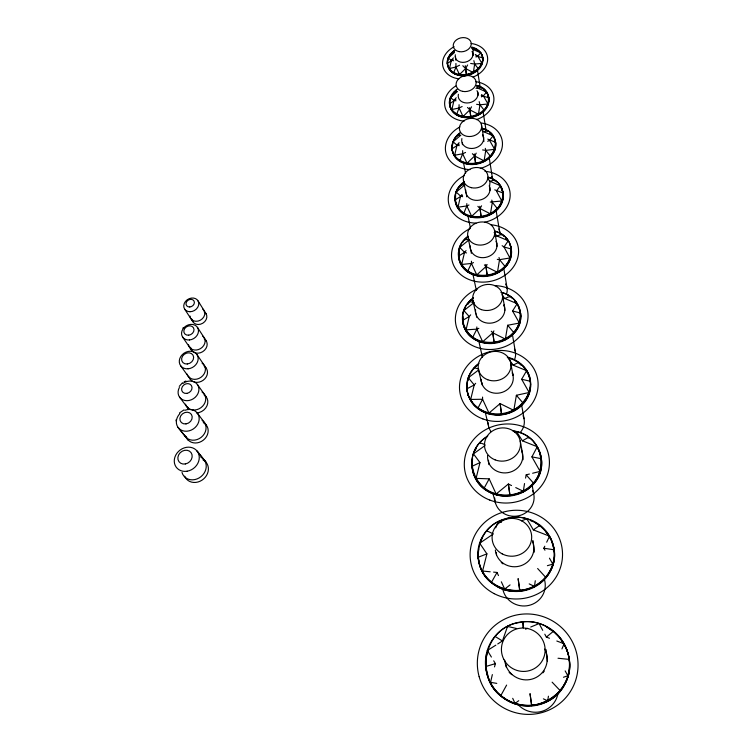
<?xml version="1.0" encoding="UTF-8"?>
<svg xmlns="http://www.w3.org/2000/svg" width="752" height="752" viewBox="0 0 752 752"><rect width="100%" height="100%" fill="white"/><g stroke="black" fill="none" stroke-linecap="round" stroke-linejoin="round"><path stroke-width="1.13" d="M488.546 678.614C499.309 711.336 550.248 715.547 564.912 683.822C581.841 654.353 551.93 614.722 518.974 622.609C483.451 627.478 473.675 679.404 503.868 697.922C531.034 719.269 575.205 693.748 569.198 659.401L558.022 658.244M479.485 564.517C487.813 595.866 535.791 599.833 550.041 571.069C566.735 543.17 534.446 508.098 504.987 519.256C475.414 525.798 468.299 569.696 494.684 584.887C519.322 603.001 559.356 580.77 554.083 549.787L543.837 548.217L544.796 546.215M487.493 436.517C455.035 455.261 478.667 504.019 513.343 494.722C549.533 489.693 550.567 435.258 513.362 431.197M526.635 370.68L521.672 379.271L530.32 381.255C533.215 400.468 513.569 416.646 495.258 414.606C486.253 414.249 477.379 409.765 472.002 402.47C462.048 382.89 471.457 403.918 475.772 406.296C512.573 437.015 559.215 374.675 507.826 357.548L513.052 365.134L526.635 370.68L528.092 373.829L528.017 373.34M473.224 472.717C484.053 510.599 546.892 498.125 541.337 458.701L531.927 456.878L537.248 446.744L522.424 440.822L516.615 431.704L514.415 432.409M473.393 298.215C448.587 314.966 470.63 350.131 496.987 342.019C524.106 338.56 529.869 298.394 500.935 292.472M468.411 236.363C445.598 251.488 466.184 282.639 489.796 274.988C512.986 272.205 520.487 237.745 495.164 231.484L495.248 231.973M488.687 678.934L485.895 667.118L486.412 654.531M464.191 182.548C444.488 193.537 460.064 222.451 481.083 216.585C502.966 216.313 513.061 183.479 488.48 177.613L488.556 178.083M462.969 323.059C469.464 355.414 524.981 345.488 520.497 313.048L512.563 310.98L517.179 303.676L504.742 298.497L502.609 298.629M478.169 553.397L478.629 548.941M458.664 134.213L458.758 134.674C462.837 130.557 453.832 137.964 453.832 140.276C451.867 143.923 451.454 148.435 452.807 152.355C456.126 161.201 466.823 165.111 475.574 163.344C495.098 163.156 504.818 133.79 482.37 128.724L486.112 130.087M481.242 95.607L488.819 97.769C490.238 113.712 468.9 122.144 456.445 114.783C450.984 111.54 447.788 104.396 450.57 98.399C454.029 91.81 462.17 83.669 451.144 96.303C443.304 111.23 464.435 121.984 476.458 115.141C491.235 111.597 493.434 88.388 476.947 85.841L480.321 87.025M458.861 258.528C465.14 287.32 515.017 277.939 511.275 249.034L504.019 246.976L502.139 245.688M467.058 383.454L467.462 392.206C465.234 381.612 469.878 370.2 478.704 363.968M447.581 65.001C456.614 91.688 503.915 59.577 472.04 47.451L472.106 47.865C496.508 55.065 473.553 82.87 456.389 74.298C448.512 72.418 444.498 62.106 449.602 55.629C450.486 53.401 459.951 45.769 450.589 54.746C448.201 57.669 446.81 61.636 447.656 65.405M463.082 323.539L462.724 315.699M455.392 201.987C461.39 227.63 506.199 218.841 503.069 193.057L494.731 189.852M458.964 258.998L459.068 249.739M455.496 202.448L455.59 194.166M452.328 150.635C458.006 173.43 498.162 165.261 495.559 142.307L487.747 139.111M452.422 151.086L452.102 147.655L453.042 141.808L460.835 135.172L457.178 135.435L457.329 136.225M176.053 420.791L176.137 419.757M489.599 186.364L490.041 181.298L487.766 178.675M472.585 458.551L472.106 460.252M478.338 114.924L479.945 104.791L479.184 101.614M473.234 73.16L474.681 64.033L473.863 60.639M483.978 161.52L485.773 150.372L485.294 148.351M490.342 214.536L492.334 202.335L491.808 200.079M497.326 272.995L499.535 259.675L499.018 257.494M505.25 339.782L507.685 325.249L519.406 323.059L519.538 323.886M513.701 411.015L516.38 395.27L529.164 392.497L529.295 393.315M523.232 491.883L524.529 483.545M525.563 478.112L526.193 474.85L529.408 474.042M534.371 586.945L535.292 580.732M547.672 701.287L548.424 696.202M449.311 69.287L451.369 60.32L453.371 57.932M451.698 110.328L453.992 100.383L456.21 97.732M454.471 156.059L457.009 145.145L459.115 142.645M457.761 208.069L460.572 196.131L461.925 194.533M461.465 265.324L464.557 252.334L466.052 250.595M465.836 330.673L469.229 316.536L470.686 314.844M470.489 400.243L474.221 384.958L475.659 383.313M475.894 479.109L479.983 462.602L473.459 453.851L485.031 445.56M482.408 571.67L486.911 553.867L479.691 543.207L493.359 533.939L486.732 530.762L486.958 531.485M490.454 682.807L492.353 674.591M494.496 666.911L495.418 663.621L493.697 660.811M468.233 379.393L467.669 381.095L467.547 380.625M497.73 643.956L502.43 640.977L507.544 626.425L516.605 628.503M480.848 541.29L479.917 543.912L479.691 543.207M495.737 527.866L498.125 521.794L501.434 522.32M561.941 648.938L564.113 643.768L556.809 641.014M455.928 63.488L455.938 67.003L453.569 73.179M459.068 104.707L459.077 107.987L456.445 114.783M462.649 150.654L462.659 153.784L459.726 161.144M546.695 542.201L549.543 536.176L533.337 529.878L526.861 518.833L521.343 520.845M466.813 203.623L466.823 205.935L463.57 213.85M482.352 537.971L481.017 540.002M471.448 261.207L471.457 263.454L467.688 271.096L467.866 271.904M475.302 450.523L476.176 448.239M476.824 326.951L476.834 329.15L472.688 337.366L472.876 338.174M475.678 478.357L489.176 478.855L484.166 488.104L484.373 488.847M455.909 137.08L453.832 140.276M467.631 64.963L465.62 68.564L466.522 75.294M463.176 117.237L463.035 116.494L469.85 109.848L471.542 106.831M476.213 153.135L474.615 155.984L467.039 163.203L467.189 163.974M471.814 217.131L471.654 216.332L480.002 208.548L481.571 205.804M476.937 275.702L476.768 274.894L485.971 266.546L487.127 264.535M482.85 342.574L482.671 341.765L492.795 332.835L493.923 330.871M494.233 343.147L492.804 332.816M493.603 572.112L497.034 572.451L491.517 582.189L491.723 582.847M506.622 685.072L500.729 695.769M179.258 386.387L182.463 382.787M494.75 236.09L496.94 235.968L508.286 240.753L504.019 246.976L510.373 258.754M494.59 180.884L494.459 180.066L490.041 181.298L500.381 185.725L496.442 191.008L502.233 201.78M182.933 328.116L183.403 327.487M487.71 141.301L489.524 140.304L493.133 135.821L483.752 131.741L481.703 129.56M542.869 672.861L544.316 671.094M476.636 86.8L478.159 88.304L486.657 92.045L483.357 95.842L481.383 96.876M459.322 186.75L459.425 187.22L462.358 183.554M471.758 48.241L473.111 49.491L480.744 52.866L477.755 56.118L475.988 57.02M468.919 303.112L467.744 304.363L467.641 303.874M459.613 75.303L459.491 74.608L465.601 68.564L462.809 65.734M179.531 412.895L184.005 409.887M448.305 58.759L448.173 58.064L454.499 52.471L451.548 53.016L451.679 53.712M450.57 98.399L450.42 97.647L457.46 91.518L454.17 91.97L454.311 92.722M489.148 413.863L488.969 413.083L500.099 403.589L513.55 410.225M456.342 192.869L456.173 192.061L464.774 184.936L460.722 184.926L460.882 185.744M544.805 634.19L546.356 637.085L553.519 631.21L553.641 631.83L546.751 627.14M496.358 494.741L496.16 494.008L508.38 484.006L511.539 485.548M459.886 248.216L459.698 247.389L469.163 239.785L464.68 239.418L464.858 240.255M464.059 311.384L463.862 310.548L474.249 302.454L469.314 301.646L469.502 302.483M504.893 589.737L504.695 589.089L510.063 584.906M469.436 375.239L468.515 378.538L468.308 377.72L478.808 369.852M515.233 703.91L515.045 703.411L518.739 700.695M533.337 529.878L539.964 525.328L542.173 527.707M466.522 252.954L464.557 252.334L458.494 256.188L458.682 257.005M487.625 651.072L487.39 650.489L495.85 645.141M522.424 440.822L528.553 437.279L528.694 438.087M449.179 68.592L455.938 67.003L459.585 65.208M513.052 365.134L518.73 362.37L518.871 363.216M451.557 109.585L459.077 107.987L462.132 106.53M453.08 59.53L447.337 63.525L447.468 64.221M454.311 155.288L462.659 153.784L465.554 152.449M479.983 462.602L471.946 466.334L473.328 473.055M184.137 381.762L185.941 381.029M455.891 99.527L449.499 103.832L449.649 104.575M457.592 207.261L466.823 205.935L468.957 204.995M459.124 144.243L452.037 148.774L452.196 149.554M461.286 264.516L471.457 263.454L473.516 262.58M525.516 629.189L527.603 628.324M530.733 627.027L539.09 623.577L542.728 630.336M462.508 195.351L455.063 199.891L455.242 200.699M465.638 329.855L476.834 329.15L478.845 328.342M486.911 553.867L478.065 557.307L479.588 564.818M563.464 677.251L567.892 675.766L567.995 676.321M495.418 663.621L485.651 666.554L485.895 667.118M547.4 565.692L552.823 564.122L552.936 564.818M532.623 473.243L540.124 471.372L540.246 472.134M483.752 131.741L487.785 130.839L487.916 131.638M497.279 259.384L499.535 259.675L510.251 257.927M490.285 202.053L502.11 200.972M482.587 149.93L485.773 150.372L494.656 149.328L494.778 150.109M476.589 104.312L479.945 104.791L487.992 103.992L488.104 104.744M470.658 63.459L474.681 64.033L481.919 63.412L482.032 64.108M475.978 88.36L481.835 87.664L481.957 88.426M470.282 399.453L482.577 399.256L488.969 413.083M482.182 570.994L490.182 571.783M475.866 55.902L482.681 57.913L482.784 58.609M490.21 682.271L496.781 683.389M453.644 60.733L451.369 60.32L448.173 58.064M456.013 100.796L453.992 100.383L450.42 97.647M459.256 145.681L457.009 145.145L453.042 141.808M478.601 368.912L474.239 367.794L474.446 368.621M462.64 196.704L460.572 196.131L456.173 192.061M484.927 444.564L479.926 442.759L480.133 443.548M546.356 637.085L549.496 638.269M530.48 520.572L532.999 521.634M543.386 698.843L547.531 700.779M529.201 583.9L534.221 586.287M515.74 487.587L523.082 491.15M491.263 331.209L492.823 332.826L505.1 338.964M484.401 264.901L485.971 266.546L497.185 272.186M477.858 206.33L480.002 208.548L490.21 213.737M483.846 160.74L474.615 155.984L472.378 153.699M473.121 72.465L465.62 68.564L465.262 65.668M467.509 107.451L469.85 109.848L478.206 114.182M540.105 526.062L533.779 521.672M495.079 636.427L502.43 640.977M475.245 54.445L477.755 56.118L481.919 63.412M481.487 94.592L483.357 95.842L487.992 103.992M488.932 98.521L487.55 93.972L483.273 88.745M501.246 562.496L502.966 563.859M509.16 672.438L511.821 674.666M555.173 633.137C561.979 638.551 566.858 648.243 568.531 655.462M552.118 682.167L560.409 690.872M459.698 247.389L464.557 252.334M537.633 568.512L545.98 577.649M526.193 474.85L533.854 483.545M495.671 143.096L494.13 137.954L490.821 133.301M516.38 395.27L523.411 403.495M507.685 325.249L514.142 332.995M499.535 259.675L505.438 266.894M463.862 310.548L469.229 316.536L462.565 320.446L462.762 321.264M492.334 202.335L497.721 209.047M508.286 240.753L508.408 241.589L505.447 237.472M485.773 150.372L490.68 156.595M479.945 104.791L484.391 110.516M474.681 64.033L478.676 69.222M514.669 300.95L517.31 304.522L517.179 303.676M526.767 371.516L523.185 366.384M468.308 377.72L474.221 384.958L466.898 388.822L467.114 389.63M534.193 443.013L535.49 444.244M494.12 232.462L496.94 235.968L501.753 234.323L501.894 235.169M178.337 427.775L188.122 439.986L178.017 427.352M197.334 451.397L206.527 462.903M196.817 450.749L205.804 462.01M545.397 530.809L549.665 536.9L549.543 536.176M179.625 397.235L188.931 409.549A10.707 9.127 -34.9 0 1 187.727 407.086M197.447 413.224L206.471 425.312M502.054 294.887L504.742 298.497L509.978 296.363L510.119 297.209M180.677 365.792L190.397 379.365M197.353 384.413L206.264 396.962M182.576 337.018L191.807 350.564M196.986 354.577L206.086 368.038M184.663 309.138L192.832 321.687M197.419 327.317L206.321 341.051M503.201 193.875L500.381 185.725M198.02 300.828L206.095 313.8M487.39 650.489L491.404 657.06M489.524 140.304L494.656 149.328M512.563 310.98L519.406 323.059M521.672 379.271L529.164 392.497M531.927 456.878L540.124 471.372M543.837 548.217L544.965 550.21M549.458 558.163L552.823 564.122M565.147 670.897L567.892 675.766M541.449 459.481L540.021 453.089L537.248 446.744M550.21 537.924L551.225 539.541M455.938 67.003L459.491 74.608M459.077 107.987L463.035 116.494M462.659 153.784L467.039 163.203M466.823 205.935L471.654 216.332M471.457 263.454L476.768 274.894M476.834 329.15L482.671 341.765M489.176 478.855L496.16 494.008M497.034 572.451L498.473 575.571M501.34 581.813L504.695 589.089M512.704 698.317L515.045 703.411M520.628 313.885L518.429 306.055M551.62 540.791L554.196 550.492M531.598 705.376L530.028 693.626L531.758 705.884M507.544 626.425L507.75 627.046M511.407 249.871L510.298 244.973M530.442 382.072L529.098 376.009M523.27 627.732L522.969 621.913L523.138 622.543M498.125 521.794L498.322 522.537M492.767 492.88L495.465 503.022M519.726 590.555L518.128 578.617L519.895 591.204M467.34 391.745L468.158 394.866M478.216 408.778L478.018 407.988L482.577 399.256L482.568 397.065M472.416 370.247L472.529 370.727M464.51 327.797L464.623 328.267M462.518 318.134L462.63 318.613M485.256 412.397L488.48 425.764M463.166 313.161L463.288 313.64M467.095 332.13L467.208 332.61M476.383 365.839L476.495 366.327M470.639 335.909L470.752 336.379M478.404 369.317L481.365 381.894M464.896 308.348L465.018 308.828M509.865 495.098L508.38 484.006L510.035 495.831M458.457 254.157L458.57 254.637M460.262 262.711L460.365 263.191M478.798 341.07L482.399 357.115M471.269 299.907L471.382 300.396M472.905 300.471L475.725 313.283M460.647 245.443L460.75 245.923M463.147 241.439L463.251 241.918M501.471 413.882L500.099 403.589L501.64 414.662M472.942 274.358L476.336 290.375M466.475 237.876L466.569 238.356M457.037 190.331L457.141 190.801L458.09 188.555M526.861 518.833L527.02 519.585M467.819 236.354L470.451 249.015M467.876 215.486L470.385 227.922M463.439 180.395L465.902 192.803M463.589 163.099L465.591 173.374M485.736 264.45L487.296 276.097M520.187 440.926L522.49 453.089M502.515 340.327L502.599 340.797M479.748 206.33L481.224 217.384M532.04 484.711L533.723 493.923M510.702 362.727L513.005 375.483M507.619 337.723L507.703 338.193M475.574 163.344L474.615 155.984L475.715 164.115M510.777 358.554L510.871 359.042M521.456 403.974L524.041 418.695M469.596 107.677L470.874 117.293M564.113 643.768L564.216 644.37M502.731 293.064L502.825 293.562M502.345 294.286L504.611 307.248M499.478 271.077L499.563 271.547M512.45 334.743L515.327 351.569M494.572 230.582A13.677 11.449 -12.5 0 1 476.646 244.691A13.677 11.449 -12.5 0 1 472.397 225.309A13.677 11.449 -12.5 0 1 494.572 230.582L496.752 243.375M512.093 334.311L512.168 334.79M516.248 360.979L516.333 361.468M503.699 267.834L507.177 288.683M507.732 295.169L507.807 295.658M569.198 659.401L569.292 659.974M496.01 209.987L499.742 232.114M499.704 233.299L499.789 233.787M515.75 330.231L515.834 330.711M521.07 364.335L521.145 364.823M481.496 124.935A11.261 8.958 -13.3 0 1 466.729 136.272A11.261 8.958 -13.3 0 1 463.335 121.128A11.261 8.958 -13.3 0 1 481.496 124.935L483.621 137.804M506.904 264.356L506.98 264.826M512.121 298.102L512.197 298.6M489.129 157.206L492.682 179.662M482.981 111.164L486.112 130.669M496.226 181.439L496.301 181.918M518.466 325.654L518.542 326.133M477.351 69.532L480.199 87.364M525.046 368.508L525.122 368.988M503.699 235.874L503.774 236.363M476.542 49.735L476.43 49.03L473.111 49.491L473.017 55.563M529.934 389.884L530.01 390.354M509.386 260.258L509.461 260.737M515.731 301.778L515.806 302.276M499.196 184.287L499.272 184.757M520.13 320.747L520.205 321.226M506.98 239.098L507.055 239.587M486.657 92.045L486.77 92.797M520.102 310.764L520.177 311.253M493.133 135.821L493.256 136.61M502.721 199.167L502.797 199.637M509.414 242.868L509.489 243.357M520.675 315.708L520.751 316.197M510.909 255.896L510.984 256.376M529.869 378.66L529.944 379.14M530.517 384.225L530.592 384.704M502.759 191.299L502.834 191.779M503.21 195.191L503.276 195.661M510.928 247.041L510.993 247.521M511.426 251.422L511.501 251.901M480.744 52.866L480.857 53.571M501.405 187.615L501.481 188.085M465.601 68.564L466.409 74.598M480.02 208.548L481.083 216.585M485.999 266.546L487.146 275.288M492.823 332.826L494.073 342.339M469.868 109.839L470.743 116.551M474.362 153.981L474.606 155.974M547.343 661.318L546.046 649.596M534.249 552.175L532.952 540.472M523.072 459.726L522.236 452.074M512.601 372.954L512.855 375.276M483.893 141.498L483.32 136.112M504.282 305.265L504.846 310.407M496.602 242.962L496.978 246.383M489.702 187.37L490.031 190.406M477.746 92.082L478.084 95.25M455.458 56.475L455.834 60.207M462.283 142.889L462.461 144.685M466.4 193.781L466.691 196.827M470.978 249.918L471.307 253.349M476.289 314.073L476.58 317.165M481.957 382.505L482.182 384.827M488.471 460.215L488.885 464.595M496.329 552.701L496.536 554.826M505.993 664.871L506.199 667.005M522.969 621.913L523.298 627.723M478.122 554.299L478.3 557.993M498.849 228.984A13.987 11.712 -12.2 0 1 499.798 233.176M500.7 186.985A24.252 19.966 -12.7 0 1 483.649 217.121A24.252 19.966 -12.7 0 1 455.345 197.203M488.095 177.134A24.29 19.984 -12.7 0 1 499.469 205.681A24.29 19.984 -12.7 0 1 462.903 212.534A24.29 19.984 -12.7 0 1 464.238 181.599M489.195 185.763A12.239 10.039 -12.8 0 1 479.485 200.135A12.239 10.039 -12.8 0 1 465.789 190.059M491.554 176.551A12.746 10.415 -12.7 0 1 492.71 179.314M494.308 138.547A22.015 17.681 -13.1 0 1 476.853 164.096A22.015 17.681 -13.1 0 1 452.29 146.461M489.58 132.916A22.015 17.681 -13.1 0 1 491.065 134.176M482.023 128.263A22.043 17.7 -13.1 0 1 492.259 153.502A22.043 17.7 -13.1 0 1 459.105 159.885A22.043 17.7 -13.1 0 1 460.374 132.437M482.502 134.655A11.101 8.883 -13.2 0 1 474.127 148.247A11.101 8.883 -13.2 0 1 461.888 138.575M485.952 91.876A19.909 15.651 -13.4 0 1 472.895 117.068A19.909 15.651 -13.4 0 1 450.034 100.336M476.636 85.408A19.937 15.66 -13.4 0 1 485.811 107.696A19.937 15.66 -13.4 0 1 455.862 113.59A19.937 15.66 -13.4 0 1 457.056 89.262M476.994 90.672A10.03 7.858 -13.5 0 1 469.408 102.761A10.03 7.858 -13.5 0 1 458.382 94.301M481.703 55.084A17.916 13.799 -13.6 0 1 466.597 75.435A17.916 13.799 -13.6 0 1 447.816 60.48M471.758 47.066A17.935 13.809 -13.6 0 1 479.955 66.674A17.935 13.809 -13.6 0 1 453.042 72.079A17.935 13.809 -13.6 0 1 454.152 50.6M472.04 51.446A9.015 6.928 -13.7 0 1 465.206 62.172A9.015 6.928 -13.7 0 1 455.327 54.774M558.031 693.156A23.754 23.18 51.2 0 1 542.004 711.317A23.754 23.18 51.2 0 1 518.278 704.85M559.808 638.025A42.225 41.482 41 0 1 540.152 704.445A42.225 41.482 41 0 1 485.971 659.654M486.535 655.735A42.225 41.482 41 0 1 487.493 651.805M544.749 649.061A21.413 21.065 37.8 0 1 532.059 679.094A21.413 21.065 37.8 0 1 504.761 660.35M544.354 579.256A21.441 20.793 3.7 0 1 528.882 605.416A21.441 20.793 3.7 0 1 502.74 588.901M545.689 531.448A38.126 36.604 -2.5 0 1 529.192 589.324A38.126 36.604 -2.5 0 1 478.216 554.873M532.519 541.196A19.336 18.518 -3.5 0 1 519.162 566.218A19.336 18.518 -3.5 0 1 495.342 550.022M532.66 490.595A19.702 18.49 -6.3 0 1 518.194 515.891A19.702 18.49 -6.3 0 1 494.731 498.05M536.505 446.293A34.846 32.261 -8.4 0 1 517.761 494.346A34.846 32.261 -8.4 0 1 472.218 467.265M472.275 461.39A34.846 32.261 -8.4 0 1 472.566 459.35M512.732 430.717A34.921 32.317 -8.5 0 1 538.018 476.157A34.921 32.317 -8.5 0 1 483.498 487.428A34.921 32.317 -8.5 0 1 487.804 435.878M521.55 450.157A17.653 16.3 -8.8 0 1 507.703 472.698A17.653 16.3 -8.8 0 1 487.644 455.449M523.072 415.734A18.133 16.497 -9.2 0 1 520.271 432.447M491.009 431.62A18.133 16.497 -9.2 0 1 488.189 422.821M527.02 372.071A31.894 28.585 -10.5 0 1 504.865 414.314A31.894 28.585 -10.5 0 1 467.218 384.592M519.717 363.987A31.894 28.585 -10.5 0 1 521.315 365.275M507.29 357.209A31.96 28.632 -10.5 0 1 526.776 397.545A31.96 28.632 -10.5 0 1 478.225 407.969A31.96 28.632 -10.5 0 1 478.855 363.31M512.159 372.889A16.14 14.42 -10.7 0 1 500.193 392.882A16.14 14.42 -10.7 0 1 481.12 379.318M514.443 348.928A16.676 14.739 -10.7 0 1 514.434 359.87M511.821 363.902A16.676 14.739 -10.7 0 1 510.655 365.087M482.464 356.946A16.676 14.739 -10.7 0 1 482.399 355.621M514.941 301.552A29.187 25.389 -11.5 0 1 499.554 342.226A29.187 25.389 -11.5 0 1 462.865 316.799M502.28 292.537A29.243 25.418 -11.6 0 1 516.257 329.038A29.243 25.418 -11.6 0 1 472.124 336.774A29.243 25.418 -11.6 0 1 473.534 297.576M503.849 304.955A14.758 12.793 -11.7 0 1 492.203 322.965A14.758 12.793 -11.7 0 1 475.574 309.796M505.579 284.012A15.294 13.141 -11.6 0 1 506.641 293.647M509.696 244.024A26.63 22.494 -12.2 0 1 487.437 276.257A26.63 22.494 -12.2 0 1 459.171 250.905M505.72 238.422A26.63 22.494 -12.2 0 1 506.801 239.578M494.75 230.977A26.677 22.522 -12.3 0 1 507.515 263.012A26.677 22.522 -12.3 0 1 467.603 270.852A26.677 22.522 -12.3 0 1 467.838 236.269M496.066 241.345A13.451 11.327 -12.4 0 1 485.416 257.438A13.451 11.327 -12.4 0 1 470.32 245.932M484.955 171.306A31.208 25.681 -12.7 0 1 510.176 195.144A31.208 25.681 -12.7 0 1 484.542 222.272M476.025 223.118A31.208 25.681 -12.7 0 1 448.85 204.328A31.208 25.681 -12.7 0 1 464.52 175.404M481.44 123.018A28.811 23.133 -13.1 0 1 502.468 144.356A28.811 23.133 -13.1 0 1 480.284 168.41M470.056 169.595A28.811 23.133 -13.1 0 1 445.88 152.741A28.811 23.133 -13.1 0 1 459.97 126.891M475.819 81.695A24.901 19.571 -13.4 0 1 493.914 98.897A24.901 19.571 -13.4 0 1 476.439 119.615M464.153 121.128A24.901 19.571 -13.4 0 1 445.043 107.113A24.901 19.571 -13.4 0 1 455.759 85.982M471.147 43.494A22.814 17.569 -13.6 0 1 487.634 58.205A22.814 17.569 -13.6 0 1 473.177 77.024M458.833 78.866A22.814 17.569 -13.6 0 1 442.693 65.33A22.814 17.569 -13.6 0 1 454.133 46.709M491.178 224.763A33.755 28.52 -12.2 0 1 514.622 265.118A33.755 28.52 -12.2 0 1 461.004 274.809A33.755 28.52 -12.2 0 1 470.047 228.589M494.835 285.619A36.519 31.753 -11.5 0 1 524.473 329.78A36.519 31.753 -11.5 0 1 465.432 340.872A36.519 31.753 -11.5 0 1 477.501 288.871M204.215 366.318A9.682 8.178 -33.3 0 1 203.2 380.249A9.682 8.178 -33.3 0 1 189.307 377.166M202.119 363.225A9.729 8.206 -33.3 0 1 201.085 377.213A9.729 8.206 -33.3 0 1 187.135 374.129M204.224 338.917A8.686 7.266 -32 0 1 202.626 351.739A8.686 7.266 -32 0 1 190.576 347.245M202.777 336.172A8.733 7.294 -31.9 0 1 200.502 348.618A8.733 7.294 -31.9 0 1 188.517 344.783M204.234 311.939A7.717 6.392 -30.8 0 1 202.814 323.21A7.717 6.392 -30.8 0 1 192.098 319.318M202.739 309.044A7.755 6.42 -30.7 0 1 200.408 320.173A7.755 6.42 -30.7 0 1 189.983 316.066M200.859 457.178A12.963 11.242 -39 0 1 201.019 476.627A12.963 11.242 -39 0 1 182.012 472.453M203.04 459.904A12.897 11.205 -39.1 0 1 203.707 478.864A12.897 11.205 -39.1 0 1 184.663 476.166M202.053 420.283A11.816 10.143 -36.5 0 1 201.263 437.279A11.816 10.143 -36.5 0 1 184.231 434.571M184.879 410.301A12.013 10.265 -36.3 0 1 199.13 419.795A12.013 10.265 -36.3 0 1 182.727 430.727A12.013 10.265 -36.3 0 1 179.888 413.619M203.284 422.633A11.759 10.114 -36.6 0 1 203.444 440.061A11.759 10.114 -36.6 0 1 186.148 436.433M202.072 392.055A10.763 9.165 -34.8 0 1 200.934 407.687A10.763 9.165 -34.8 0 1 185.518 404.153M183.027 383.398A10.942 9.259 -34.6 0 1 198.725 387.43A10.942 9.259 -34.6 0 1 186.938 400.694A10.942 9.259 -34.6 0 1 179.38 387.496M204.196 395.035A10.707 9.127 -34.9 0 1 207.007 405.732A10.707 9.127 -34.9 0 1 196.479 412.951M471.419 187.69A12.427 10.133 -13 0 0 487.719 175.037A12.427 10.133 -13 0 0 467.622 170.554A12.427 10.133 -13 0 0 471.419 187.69M462.677 91.377A10.161 7.915 -13.6 0 0 476.007 81.244A10.161 7.915 -13.6 0 0 459.651 78.011A10.161 7.915 -13.6 0 0 462.677 91.377M459.143 51.634A9.118 6.965 -13.8 0 0 471.119 42.62A9.118 6.965 -13.8 0 0 456.455 39.865A9.118 6.965 -13.8 0 0 459.143 51.634M503.793 659.316A21.958 21.62 31.7 0 0 541.609 661.798A21.958 21.62 31.7 0 0 524.407 628.061A21.958 21.62 31.7 0 0 503.793 659.316M486.92 673.839A42.328 41.586 40.5 0 0 557.317 693.457A42.328 41.586 40.5 0 0 538.094 623.126A42.328 41.586 40.5 0 0 486.92 673.839M502.223 553.895A19.815 18.903 -4.9 0 0 531.692 536.881A19.815 18.903 -4.9 0 0 501.725 521.155A19.815 18.903 -4.9 0 0 502.223 553.895M497.73 586.118A38.22 36.669 -2.7 0 0 554.29 552.899A38.22 36.669 -2.7 0 0 496.235 522.612A38.22 36.669 -2.7 0 0 497.73 586.118M495.098 459.867A18.057 16.591 -9.4 0 0 520.422 442.402A18.057 16.591 -9.4 0 0 491.958 431.3A18.057 16.591 -9.4 0 0 495.098 459.867M487.775 379.769A16.478 14.645 -11 0 0 510.909 364.034A16.478 14.645 -11 0 0 485.012 354.54A16.478 14.645 -11 0 0 487.775 379.769M481.412 309.627A15.04 12.963 -11.9 0 0 502.524 295.442A15.04 12.963 -11.9 0 0 478.977 287.283A15.04 12.963 -11.9 0 0 481.412 309.627M482.906 418.93A39.442 35.344 -10.5 0 0 537.896 380.747A39.442 35.344 -10.5 0 0 475.612 358.121A39.442 35.344 -10.5 0 0 482.906 418.93M489.806 500.08A42.638 39.471 -8.5 0 0 549.167 458.222A42.638 39.471 -8.5 0 0 481.609 432.203A42.638 39.471 -8.5 0 0 489.806 500.08M494.243 593.676A46.21 44.359 -2.6 0 0 562.515 553.322A46.21 44.359 -2.6 0 0 492.193 516.878A46.21 44.359 -2.6 0 0 494.243 593.676M479.137 676.65A50.741 49.848 40.9 0 0 563.539 700.074A50.741 49.848 40.9 0 0 540.397 615.794A50.741 49.848 40.9 0 0 479.137 676.65M188.094 368.8A9.898 8.3 -33.1 0 0 197.203 354.935A9.898 8.3 -33.1 0 0 180.875 356.363A9.898 8.3 -33.1 0 0 188.094 368.8M187.295 363.996A6.307 5.283 -33.1 0 0 192.991 355.104A6.307 5.283 -33.1 0 0 182.567 356.147A6.307 5.283 -33.1 0 0 187.295 363.996M189.448 339.96A8.864 7.37 -31.8 0 0 197.616 327.628A8.864 7.37 -31.8 0 0 182.962 328.972A8.864 7.37 -31.8 0 0 189.448 339.96M188.649 335.195A5.33 4.427 -31.8 0 0 193.461 327.74A5.33 4.427 -31.8 0 0 184.644 328.652A5.33 4.427 -31.8 0 0 188.649 335.195M190.021 311.723A7.868 6.477 -30.6 0 0 198.321 301.402A7.868 6.477 -30.6 0 0 185.462 301.449A7.868 6.477 -30.6 0 0 190.021 311.723M189.767 306.966A4.38 3.6 -30.6 0 0 194.016 301.026A4.38 3.6 -30.6 0 0 186.797 301.477A4.38 3.6 -30.6 0 0 189.767 306.966M187.116 471.213A13.179 11.374 -38.7 0 0 197.419 451.52A13.179 11.374 -38.7 0 0 175.761 455.101A13.179 11.374 -38.7 0 0 187.116 471.213M185.33 463.965A7.558 6.514 -38.6 0 0 191.064 452.61A7.558 6.514 -38.6 0 0 178.656 454.857A7.558 6.514 -38.6 0 0 185.33 463.965M186.017 423.902A6.495 5.537 -36.2 0 0 191.412 414.427A6.495 5.537 -36.2 0 0 180.715 415.903A6.495 5.537 -36.2 0 0 186.017 423.902M186.797 393.399A5.49 4.644 -34.6 0 0 191.365 385.447A5.49 4.644 -34.6 0 0 182.304 386.725A5.49 4.644 -34.6 0 0 186.797 393.399"/></g></svg>
